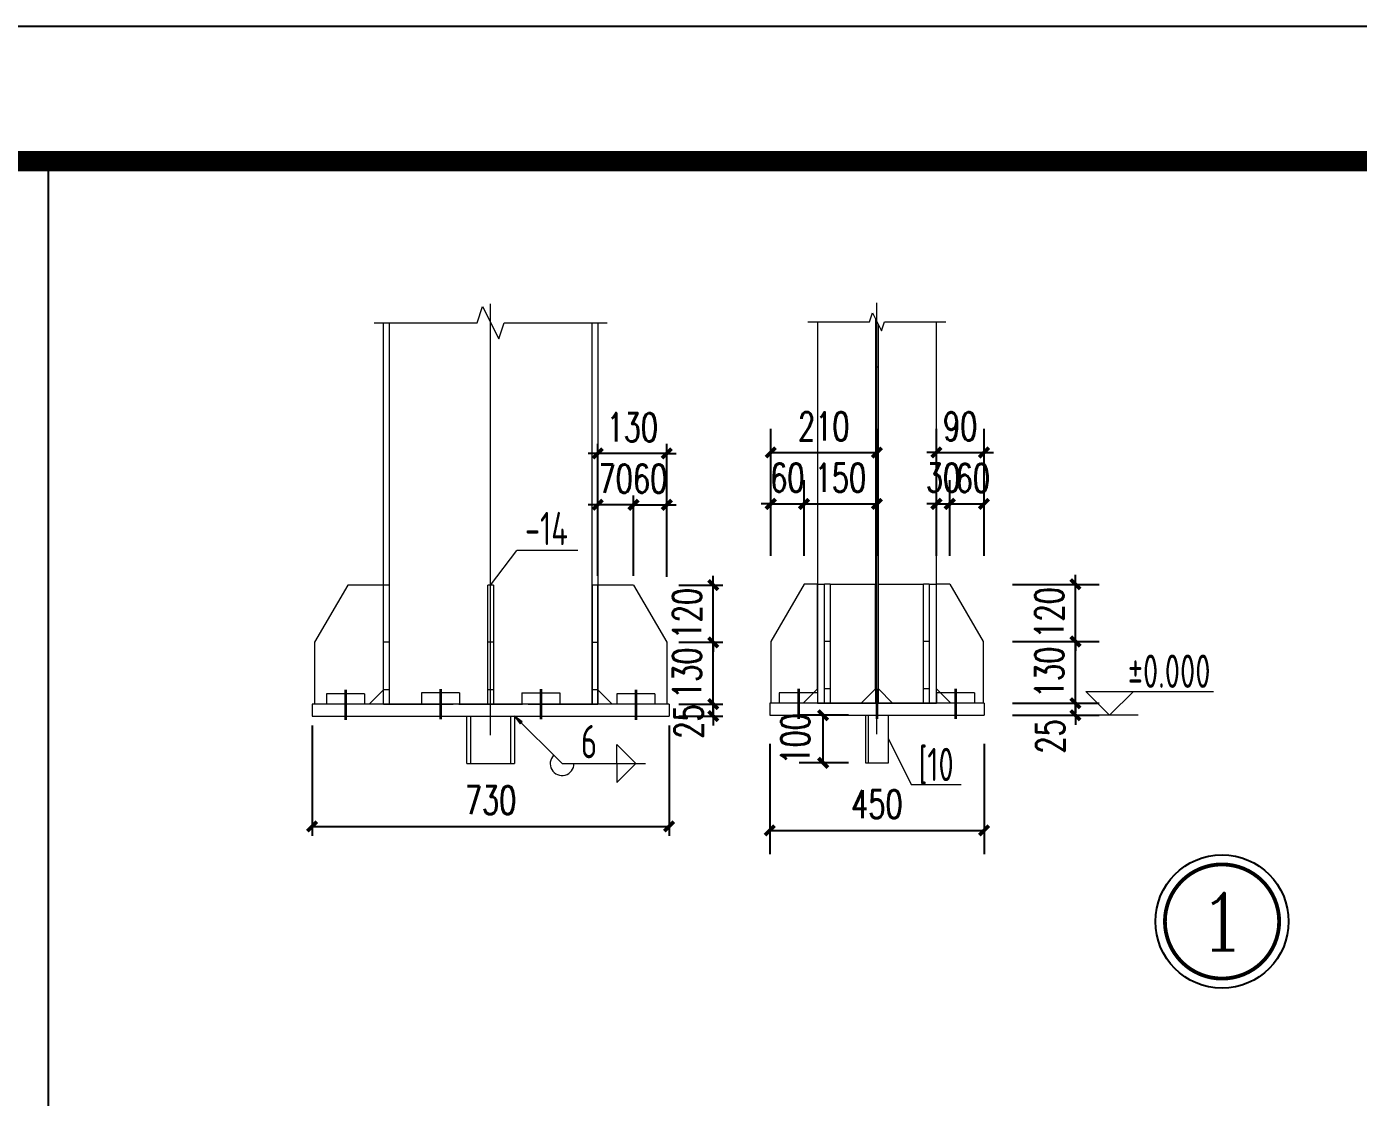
# Model space of a CAD drawing. Extents: x -33967 to 1773478, y -1022458 to -784650.
# Drawn here: x 1735217 to 1749203, y -949710 to -938458 of the extents above; entities that cross this region are included whole.
import ezdxf
from ezdxf.enums import TextEntityAlignment as Align

# ---------------------------------------------------------------- set-up
doc = ezdxf.new("R2010")
doc.units = 0
doc.header["$LTSCALE"] = 1000
doc.header["$MEASUREMENT"] = 0
doc.linetypes.add('线型2', pattern=[2.5, 1.5, -1])
doc.linetypes.add('线型3', pattern=[19, 15, -1.5, 1, -1.5])
for name, color, linetype in [('AXIS', 3, 'Continuous'), ('PUB_TITLE', 4, 'Continuous'), ('TEXT', 7, 'Continuous'), ('THIN', 7, 'Continuous')]:
    doc.layers.add(name, color=color, linetype=linetype)
for name, color, linetype, lineweight in [('字符标注', 9, 'Continuous', 18), ('柱_主零件_实线', 51, 'Continuous', 18), ('柱_零件_实线', 3, 'Continuous', 18), ('楼层标高', 9, 'Continuous', 18), ('点划线', 9, '线型3', 18), ('焊缝标注', 9, 'Continuous', 18), ('螺栓组-普通_实线', 1, 'Continuous', 35), ('钢板标注', 9, 'Continuous', 18)]:
    doc.layers.add(name, color=color, linetype=linetype, lineweight=lineweight)
doc.styles.add('_TCH_DIM_T3', font='SIMPLEX', dxfattribs={"width": 0.705882, "bigfont": 'GBCBIG'})
doc.styles.add('COMPLEX', font='COMPLEX')
doc.styles.add('TSSD_Norm', font='tssdeng.shx', dxfattribs={"bigfont": 'hztxt.shx'})
doc.styles.add('TSSD_Num', font='Tssdeng.shx', dxfattribs={"width": 0.7, "bigfont": 'hztxt.shx'})
doc.dimstyles.new('TCH_100_1', dxfattribs={"dimtxt": 297.5, "dimasz": 100, "dimexe": 250, "dimexo": 300, "dimgap": 126.25, "dimtad": 1, "dimdec": 0, "dimzin": 0, "dimdsep": 46, "dimtxsty": '_TCH_DIM_T3', "dimblk": 'ARCHTICK', "dimcen": 0.09, "dimclrd": 126, "dimclre": 126, "dimclrt": 7, "dimazin": 2, "dimtfac": 1, "dimtdec": 0, "dimtix": 1, "dimtmove": 2, "dimatfit": 3, "dimfxl": 1, "dimtolj": 1, "dimtzin": 0, "dimarcsym": 0})
doc.dimstyles.new('TCH_100_5', dxfattribs={"dimtxt": 297.5, "dimasz": 100, "dimexe": 100, "dimexo": 100, "dimgap": 126.25, "dimtad": 1, "dimdec": 0, "dimlfac": 0.2, "dimzin": 0, "dimdsep": 46, "dimtxsty": '_TCH_DIM_T3', "dimblk": 'ARCHTICK', "dimcen": 0.09, "dimclrd": 126, "dimclre": 126, "dimclrt": 7, "dimazin": 2, "dimtfac": 1, "dimtdec": 0, "dimtix": 1, "dimtmove": 2, "dimatfit": 3, "dimfxl": 1, "dimtolj": 1, "dimtzin": 0, "dimarcsym": 0})

# ---------------------------------------------------------------- blocks, each defined once
blk = doc.blocks.new('_ArchTick')
at = {"color": 0, "linetype": 'ByBlock', "const_width": 0.4}
blk.add_lwpolyline([(-0.5, -0.5), (0.5, 0.5)], dxfattribs=at)
blk = doc.blocks.new('*D500')
at = {"color": 126, "linetype": 'ByBlock', "lineweight": -2, "transparency": 16777216}
for p, q in [((1743022, -945994), (1743022, -947154)), ((1745272, -945994), (1745272, -947154)), ((1743022, -946904), (1745272, -946904))]:
    blk.add_line(p, q, dxfattribs=at)
at = {"layer": 'Defpoints', "color": 0, "linetype": 'ByBlock', "transparency": 16777216}
for p in [(1743022, -945694), (1745272, -945694), (1745272, -946904)]:
    blk.add_point(p, dxfattribs=at)
at = {"color": 126, "linetype": 'ByBlock', "lineweight": -2, "transparency": 16777216, "xscale": 100, "yscale": 100, "zscale": 100, "rotation": 180}
blk.add_blockref('_ArchTick', (1743022, -946904), dxfattribs=at)
at = {"color": 126, "linetype": 'ByBlock', "lineweight": -2, "transparency": 16777216, "xscale": 100, "yscale": 100, "zscale": 100}
blk.add_blockref('_ArchTick', (1745272, -946904), dxfattribs=at)
at = {"color": 7, "linetype": 'ByBlock', "transparency": 16777216, "insert": (1744147, -946629), "char_height": 297.5, "attachment_point": 5, "style": '_TCH_DIM_T3'}
blk.add_mtext('\\A1;450', dxfattribs=at)
blk = doc.blocks.new('*D501')
at = {"color": 126, "linetype": 'ByBlock', "lineweight": -2, "transparency": 16777216}
for p, q in [((1743032, -944019), (1743032, -943224)), ((1743382, -944019), (1743382, -943224)), ((1743032, -943474), (1742932, -943474)), ((1743032, -943474), (1743382, -943474)), ((1743382, -943474), (1743482, -943474))]:
    blk.add_line(p, q, dxfattribs=at)
at = {"layer": 'Defpoints', "color": 0, "linetype": 'ByBlock', "transparency": 16777216}
for p in [(1743382, -943474), (1743032, -944319), (1743382, -944319)]:
    blk.add_point(p, dxfattribs=at)
at = {"color": 126, "linetype": 'ByBlock', "lineweight": -2, "transparency": 16777216, "xscale": 100, "yscale": 100, "zscale": 100}
blk.add_blockref('_ArchTick', (1743032, -943474), dxfattribs=at)
at = {"color": 126, "linetype": 'ByBlock', "lineweight": -2, "transparency": 16777216, "xscale": 100, "yscale": 100, "zscale": 100, "rotation": 180}
blk.add_blockref('_ArchTick', (1743382, -943474), dxfattribs=at)
at = {"color": 7, "linetype": 'ByBlock', "transparency": 16777216, "insert": (1743207, -943199), "char_height": 297.5, "attachment_point": 5, "style": '_TCH_DIM_T3'}
blk.add_mtext('\\A1;60', dxfattribs=at)
blk = doc.blocks.new('*D502')
at = {"color": 126, "linetype": 'ByBlock', "lineweight": -2, "transparency": 16777216}
for p, q in [((1743382, -944019), (1743382, -943224)), ((1744147, -944019), (1744147, -943224)), ((1743382, -943474), (1744147, -943474))]:
    blk.add_line(p, q, dxfattribs=at)
at = {"layer": 'Defpoints', "color": 0, "linetype": 'ByBlock', "transparency": 16777216}
for p in [(1744147, -943474), (1743382, -944319), (1744147, -944319)]:
    blk.add_point(p, dxfattribs=at)
at = {"color": 126, "linetype": 'ByBlock', "lineweight": -2, "transparency": 16777216, "xscale": 100, "yscale": 100, "zscale": 100, "rotation": 180}
blk.add_blockref('_ArchTick', (1743382, -943474), dxfattribs=at)
at = {"color": 126, "linetype": 'ByBlock', "lineweight": -2, "transparency": 16777216, "xscale": 100, "yscale": 100, "zscale": 100}
blk.add_blockref('_ArchTick', (1744147, -943474), dxfattribs=at)
at = {"color": 7, "linetype": 'ByBlock', "transparency": 16777216, "insert": (1743764, -943199), "char_height": 297.5, "attachment_point": 5, "style": '_TCH_DIM_T3'}
blk.add_mtext('\\A1;150', dxfattribs=at)
blk = doc.blocks.new('*D503')
at = {"color": 126, "linetype": 'ByBlock', "lineweight": -2, "transparency": 16777216}
for p, q in [((1743032, -944019), (1743032, -942684)), ((1744147, -944019), (1744147, -942684)), ((1743032, -942934), (1744147, -942934))]:
    blk.add_line(p, q, dxfattribs=at)
at = {"layer": 'Defpoints', "color": 0, "linetype": 'ByBlock', "transparency": 16777216}
for p in [(1744147, -942934), (1743032, -944319), (1744147, -944319)]:
    blk.add_point(p, dxfattribs=at)
at = {"color": 126, "linetype": 'ByBlock', "lineweight": -2, "transparency": 16777216, "xscale": 100, "yscale": 100, "zscale": 100, "rotation": 180}
blk.add_blockref('_ArchTick', (1743032, -942934), dxfattribs=at)
at = {"color": 126, "linetype": 'ByBlock', "lineweight": -2, "transparency": 16777216, "xscale": 100, "yscale": 100, "zscale": 100}
blk.add_blockref('_ArchTick', (1744147, -942934), dxfattribs=at)
at = {"color": 7, "linetype": 'ByBlock', "transparency": 16777216, "insert": (1743589, -942659), "char_height": 297.5, "attachment_point": 5, "style": '_TCH_DIM_T3'}
blk.add_mtext('\\A1;210', dxfattribs=at)
blk = doc.blocks.new('*D504')
at = {"color": 126, "linetype": 'ByBlock', "lineweight": -2, "transparency": 16777216}
for p, q in [((1744772, -944019), (1744772, -943224)), ((1744912, -944019), (1744912, -943224)), ((1744772, -943474), (1744672, -943474)), ((1744772, -943474), (1744912, -943474)), ((1744912, -943474), (1745012, -943474))]:
    blk.add_line(p, q, dxfattribs=at)
at = {"layer": 'Defpoints', "color": 0, "linetype": 'ByBlock', "transparency": 16777216}
for p in [(1744912, -943474), (1744772, -944319), (1744912, -944319)]:
    blk.add_point(p, dxfattribs=at)
at = {"color": 126, "linetype": 'ByBlock', "lineweight": -2, "transparency": 16777216, "xscale": 100, "yscale": 100, "zscale": 100}
blk.add_blockref('_ArchTick', (1744772, -943474), dxfattribs=at)
at = {"color": 126, "linetype": 'ByBlock', "lineweight": -2, "transparency": 16777216, "xscale": 100, "yscale": 100, "zscale": 100, "rotation": 180}
blk.add_blockref('_ArchTick', (1744912, -943474), dxfattribs=at)
at = {"color": 7, "linetype": 'ByBlock', "transparency": 16777216, "insert": (1744842, -943199), "char_height": 297.5, "attachment_point": 5, "style": '_TCH_DIM_T3'}
blk.add_mtext('\\A1;30', dxfattribs=at)
blk = doc.blocks.new('*D505')
at = {"color": 126, "linetype": 'ByBlock', "lineweight": -2, "transparency": 16777216}
for p, q in [((1744912, -944019), (1744912, -943224)), ((1745272, -944019), (1745272, -943224)), ((1744912, -943474), (1745272, -943474))]:
    blk.add_line(p, q, dxfattribs=at)
at = {"layer": 'Defpoints', "color": 0, "linetype": 'ByBlock', "transparency": 16777216}
for p in [(1745272, -943474), (1744912, -944319), (1745272, -944319)]:
    blk.add_point(p, dxfattribs=at)
at = {"color": 126, "linetype": 'ByBlock', "lineweight": -2, "transparency": 16777216, "xscale": 100, "yscale": 100, "zscale": 100, "rotation": 180}
blk.add_blockref('_ArchTick', (1744912, -943474), dxfattribs=at)
at = {"color": 126, "linetype": 'ByBlock', "lineweight": -2, "transparency": 16777216, "xscale": 100, "yscale": 100, "zscale": 100}
blk.add_blockref('_ArchTick', (1745272, -943474), dxfattribs=at)
at = {"color": 7, "linetype": 'ByBlock', "transparency": 16777216, "insert": (1745154, -943203), "char_height": 297.5, "attachment_point": 5, "style": '_TCH_DIM_T3'}
blk.add_mtext('\\A1;60', dxfattribs=at)
blk = doc.blocks.new('*D506')
at = {"color": 126, "linetype": 'ByBlock', "lineweight": -2, "transparency": 16777216}
for p, q in [((1744772, -944019), (1744772, -942684)), ((1745272, -944019), (1745272, -942684)), ((1744772, -942934), (1744672, -942934)), ((1744772, -942934), (1745272, -942934)), ((1745272, -942934), (1745372, -942934))]:
    blk.add_line(p, q, dxfattribs=at)
at = {"layer": 'Defpoints', "color": 0, "linetype": 'ByBlock', "transparency": 16777216}
for p in [(1745272, -942934), (1744772, -944319), (1745272, -944319)]:
    blk.add_point(p, dxfattribs=at)
at = {"color": 126, "linetype": 'ByBlock', "lineweight": -2, "transparency": 16777216, "xscale": 100, "yscale": 100, "zscale": 100}
blk.add_blockref('_ArchTick', (1744772, -942934), dxfattribs=at)
at = {"color": 126, "linetype": 'ByBlock', "lineweight": -2, "transparency": 16777216, "xscale": 100, "yscale": 100, "zscale": 100, "rotation": 180}
blk.add_blockref('_ArchTick', (1745272, -942934), dxfattribs=at)
at = {"color": 7, "linetype": 'ByBlock', "transparency": 16777216, "insert": (1745022, -942659), "char_height": 297.5, "attachment_point": 5, "style": '_TCH_DIM_T3'}
blk.add_mtext('\\A1;90', dxfattribs=at)
blk = doc.blocks.new('*D507')
at = {"color": 126, "linetype": 'ByBlock', "lineweight": -2, "transparency": 16777216}
for p, q in [((1746232, -945569), (1746232, -945469)), ((1745572, -945569), (1746482, -945569)), ((1746232, -945694), (1746232, -945569)), ((1745572, -945694), (1746482, -945694)), ((1746232, -945694), (1746232, -945794))]:
    blk.add_line(p, q, dxfattribs=at)
at = {"layer": 'Defpoints', "color": 0, "linetype": 'ByBlock', "transparency": 16777216}
for p in [(1745272, -945569), (1746232, -945569), (1745272, -945694)]:
    blk.add_point(p, dxfattribs=at)
at = {"color": 126, "linetype": 'ByBlock', "lineweight": -2, "transparency": 16777216, "xscale": 100, "yscale": 100, "zscale": 100}
for p, rotation in [((1746232, -945569), 270), ((1746232, -945694), 90)]:
    blk.add_blockref('_ArchTick', p, dxfattribs=dict(at, rotation=rotation))
at = {"color": 7, "linetype": 'ByBlock', "transparency": 16777216, "insert": (1745968, -945917), "char_height": 297.5, "attachment_point": 5, "rotation": 90, "style": '_TCH_DIM_T3'}
blk.add_mtext('\\A1;25', dxfattribs=at)
blk = doc.blocks.new('*D508')
at = {"color": 126, "linetype": 'ByBlock', "lineweight": -2, "transparency": 16777216}
for p, q in [((1746232, -944919), (1746232, -944819)), ((1745572, -944919), (1746482, -944919)), ((1746232, -945569), (1746232, -944919)), ((1745572, -945569), (1746482, -945569)), ((1746232, -945569), (1746232, -945669))]:
    blk.add_line(p, q, dxfattribs=at)
at = {"layer": 'Defpoints', "color": 0, "linetype": 'ByBlock', "transparency": 16777216}
for p in [(1745272, -944919), (1746232, -944919), (1745272, -945569)]:
    blk.add_point(p, dxfattribs=at)
at = {"color": 126, "linetype": 'ByBlock', "lineweight": -2, "transparency": 16777216, "xscale": 100, "yscale": 100, "zscale": 100}
for p, rotation in [((1746232, -944919), 270), ((1746232, -945569), 90)]:
    blk.add_blockref('_ArchTick', p, dxfattribs=dict(at, rotation=rotation))
at = {"color": 7, "linetype": 'ByBlock', "transparency": 16777216, "insert": (1745957, -945244), "char_height": 297.5, "attachment_point": 5, "rotation": 90, "style": '_TCH_DIM_T3'}
blk.add_mtext('\\A1;130', dxfattribs=at)
blk = doc.blocks.new('*D509')
at = {"color": 126, "linetype": 'ByBlock', "lineweight": -2, "transparency": 16777216}
for p, q in [((1745572, -944319), (1746482, -944319)), ((1746232, -944319), (1746232, -944219)), ((1746232, -944919), (1746232, -944319)), ((1745572, -944919), (1746482, -944919)), ((1746232, -944919), (1746232, -945019))]:
    blk.add_line(p, q, dxfattribs=at)
at = {"layer": 'Defpoints', "color": 0, "linetype": 'ByBlock', "transparency": 16777216}
for p in [(1745272, -944319), (1746232, -944319), (1745272, -944919)]:
    blk.add_point(p, dxfattribs=at)
at = {"color": 126, "linetype": 'ByBlock', "lineweight": -2, "transparency": 16777216, "xscale": 100, "yscale": 100, "zscale": 100}
for p, rotation in [((1746232, -944319), 270), ((1746232, -944919), 90)]:
    blk.add_blockref('_ArchTick', p, dxfattribs=dict(at, rotation=rotation))
at = {"color": 7, "linetype": 'ByBlock', "transparency": 16777216, "insert": (1745957, -944619), "char_height": 297.5, "attachment_point": 5, "rotation": 90, "style": '_TCH_DIM_T3'}
blk.add_mtext('\\A1;120', dxfattribs=at)
blk = doc.blocks.new('*D510')
at = {"color": 126, "linetype": 'ByBlock', "lineweight": -2, "transparency": 16777216}
for p, q in [((1743847, -945694), (1743332, -945694)), ((1743582, -946194), (1743582, -945694)), ((1743847, -946194), (1743332, -946194))]:
    blk.add_line(p, q, dxfattribs=at)
at = {"layer": 'Defpoints', "color": 0, "linetype": 'ByBlock', "transparency": 16777216}
for p in [(1743582, -945694), (1744147, -945694), (1744147, -946194)]:
    blk.add_point(p, dxfattribs=at)
at = {"color": 126, "linetype": 'ByBlock', "lineweight": -2, "transparency": 16777216, "xscale": 100, "yscale": 100, "zscale": 100}
for p, rotation in [((1743582, -945694), 90), ((1743582, -946194), 270)]:
    blk.add_blockref('_ArchTick', p, dxfattribs=dict(at, rotation=rotation))
at = {"color": 7, "linetype": 'ByBlock', "transparency": 16777216, "insert": (1743290, -945944), "char_height": 297.5, "attachment_point": 5, "rotation": 90, "style": '_TCH_DIM_T3'}
blk.add_mtext('\\A1;100', dxfattribs=at)
blk = doc.blocks.new('*D511')
at = {"color": 126, "lineweight": -2, "transparency": 16777216}
for p, q in [((1742065, -945578), (1742528, -945578)), ((1742428, -945578), (1742428, -945478)), ((1742428, -945703), (1742428, -945578)), ((1742065, -945703), (1742528, -945703)), ((1742428, -945703), (1742428, -945803))]:
    blk.add_line(p, q, dxfattribs=at)
at = {"layer": 'Defpoints', "color": 0, "transparency": 16777216}
for p in [(1741965, -945578), (1742428, -945578), (1741965, -945703)]:
    blk.add_point(p, dxfattribs=at)
at = {"color": 126, "lineweight": -2, "transparency": 16777216, "xscale": 100, "yscale": 100, "zscale": 100}
for p, rotation in [((1742428, -945578), 270), ((1742428, -945703), 90)]:
    blk.add_blockref('_ArchTick', p, dxfattribs=dict(at, rotation=rotation))
at = {"color": 7, "transparency": 16777216, "insert": (1742171, -945760), "char_height": 297.5, "attachment_point": 5, "rotation": 90, "style": '_TCH_DIM_T3'}
blk.add_mtext('\\A1;25', dxfattribs=at)
blk = doc.blocks.new('*D512')
at = {"color": 126, "lineweight": -2, "transparency": 16777216}
for p, q in [((1742428, -944928), (1742428, -944828)), ((1742065, -944928), (1742528, -944928)), ((1742428, -945578), (1742428, -944928)), ((1742065, -945578), (1742528, -945578)), ((1742428, -945578), (1742428, -945678))]:
    blk.add_line(p, q, dxfattribs=at)
at = {"layer": 'Defpoints', "color": 0, "transparency": 16777216}
for p in [(1741965, -944928), (1742428, -944928), (1741965, -945578)]:
    blk.add_point(p, dxfattribs=at)
at = {"color": 126, "lineweight": -2, "transparency": 16777216, "xscale": 100, "yscale": 100, "zscale": 100}
for p, rotation in [((1742428, -944928), 270), ((1742428, -945578), 90)]:
    blk.add_blockref('_ArchTick', p, dxfattribs=dict(at, rotation=rotation))
at = {"color": 7, "transparency": 16777216, "insert": (1742153, -945253), "char_height": 297.5, "attachment_point": 5, "rotation": 90, "style": '_TCH_DIM_T3'}
blk.add_mtext('\\A1;130', dxfattribs=at)
blk = doc.blocks.new('*D513')
at = {"color": 126, "lineweight": -2, "transparency": 16777216}
for p, q in [((1742065, -944328), (1742528, -944328)), ((1742428, -944328), (1742428, -944228)), ((1742428, -944928), (1742428, -944328)), ((1742065, -944928), (1742528, -944928)), ((1742428, -944928), (1742428, -945028))]:
    blk.add_line(p, q, dxfattribs=at)
at = {"layer": 'Defpoints', "color": 0, "transparency": 16777216}
for p in [(1741965, -944328), (1742428, -944328), (1741965, -944928)]:
    blk.add_point(p, dxfattribs=at)
at = {"color": 126, "lineweight": -2, "transparency": 16777216, "xscale": 100, "yscale": 100, "zscale": 100}
for p, rotation in [((1742428, -944328), 270), ((1742428, -944928), 90)]:
    blk.add_blockref('_ArchTick', p, dxfattribs=dict(at, rotation=rotation))
at = {"color": 7, "transparency": 16777216, "insert": (1742153, -944628), "char_height": 297.5, "attachment_point": 5, "rotation": 90, "style": '_TCH_DIM_T3'}
blk.add_mtext('\\A1;120', dxfattribs=at)
blk = doc.blocks.new('*D514')
at = {"color": 126, "lineweight": -2, "transparency": 16777216}
for p, q in [((1741215, -942944), (1741115, -942944)), ((1741215, -944228), (1741215, -942844)), ((1741940, -942944), (1741215, -942944)), ((1741940, -944240), (1741940, -942844)), ((1741940, -942944), (1742040, -942944))]:
    blk.add_line(p, q, dxfattribs=at)
at = {"layer": 'Defpoints', "color": 0, "transparency": 16777216}
for p in [(1741215, -942944), (1741215, -944328), (1741940, -944340)]:
    blk.add_point(p, dxfattribs=at)
at = {"color": 126, "lineweight": -2, "transparency": 16777216, "xscale": 100, "yscale": 100, "zscale": 100}
blk.add_blockref('_ArchTick', (1741215, -942944), dxfattribs=at)
at = {"color": 126, "lineweight": -2, "transparency": 16777216, "xscale": 100, "yscale": 100, "zscale": 100, "rotation": 180}
blk.add_blockref('_ArchTick', (1741940, -942944), dxfattribs=at)
at = {"color": 7, "transparency": 16777216, "insert": (1741578, -942669), "char_height": 297.5, "attachment_point": 5, "style": '_TCH_DIM_T3'}
blk.add_mtext('\\A1;130', dxfattribs=at)
blk = doc.blocks.new('*D515')
at = {"color": 126, "lineweight": -2, "transparency": 16777216}
for p, q in [((1741215, -943484), (1741115, -943484)), ((1741215, -944228), (1741215, -943384)), ((1741590, -943484), (1741215, -943484)), ((1741590, -944228), (1741590, -943384)), ((1741590, -943484), (1741690, -943484))]:
    blk.add_line(p, q, dxfattribs=at)
at = {"layer": 'Defpoints', "color": 0, "transparency": 16777216}
for p in [(1741215, -943484), (1741215, -944328), (1741590, -944328)]:
    blk.add_point(p, dxfattribs=at)
at = {"color": 126, "lineweight": -2, "transparency": 16777216, "xscale": 100, "yscale": 100, "zscale": 100}
blk.add_blockref('_ArchTick', (1741215, -943484), dxfattribs=at)
at = {"color": 126, "lineweight": -2, "transparency": 16777216, "xscale": 100, "yscale": 100, "zscale": 100, "rotation": 180}
blk.add_blockref('_ArchTick', (1741590, -943484), dxfattribs=at)
at = {"color": 7, "transparency": 16777216, "insert": (1741403, -943209), "char_height": 297.5, "attachment_point": 5, "style": '_TCH_DIM_T3'}
blk.add_mtext('\\A1;70', dxfattribs=at)
blk = doc.blocks.new('*D516')
at = {"color": 126, "lineweight": -2, "transparency": 16777216}
for p, q in [((1741590, -943484), (1741490, -943484)), ((1741590, -944228), (1741590, -943384)), ((1741590, -943484), (1741940, -943484)), ((1741940, -944240), (1741940, -943384)), ((1741940, -943484), (1742040, -943484))]:
    blk.add_line(p, q, dxfattribs=at)
at = {"layer": 'Defpoints', "color": 0, "transparency": 16777216}
for p in [(1741940, -943484), (1741590, -944328), (1741940, -944340)]:
    blk.add_point(p, dxfattribs=at)
at = {"color": 126, "lineweight": -2, "transparency": 16777216, "xscale": 100, "yscale": 100, "zscale": 100}
blk.add_blockref('_ArchTick', (1741590, -943484), dxfattribs=at)
at = {"color": 126, "lineweight": -2, "transparency": 16777216, "xscale": 100, "yscale": 100, "zscale": 100, "rotation": 180}
blk.add_blockref('_ArchTick', (1741940, -943484), dxfattribs=at)
at = {"color": 7, "transparency": 16777216, "insert": (1741765, -943209), "char_height": 297.5, "attachment_point": 5, "style": '_TCH_DIM_T3'}
blk.add_mtext('\\A1;60', dxfattribs=at)
blk = doc.blocks.new('*D517')
at = {"color": 126, "lineweight": -2, "transparency": 16777216}
for p, q in [((1738215, -945803), (1738215, -946962)), ((1741965, -945803), (1741965, -946962)), ((1738215, -946862), (1741965, -946862))]:
    blk.add_line(p, q, dxfattribs=at)
at = {"layer": 'Defpoints', "color": 0, "transparency": 16777216}
for p in [(1738215, -945703), (1741965, -945703), (1741965, -946862)]:
    blk.add_point(p, dxfattribs=at)
at = {"color": 126, "lineweight": -2, "transparency": 16777216, "xscale": 100, "yscale": 100, "zscale": 100, "rotation": 180}
blk.add_blockref('_ArchTick', (1738215, -946862), dxfattribs=at)
at = {"color": 126, "lineweight": -2, "transparency": 16777216, "xscale": 100, "yscale": 100, "zscale": 100}
blk.add_blockref('_ArchTick', (1741965, -946862), dxfattribs=at)
at = {"color": 7, "transparency": 16777216, "insert": (1740090, -946587), "char_height": 297.5, "attachment_point": 5, "style": '_TCH_DIM_T3'}
blk.add_mtext('\\A1;730', dxfattribs=at)
blk = doc.blocks.new('ts_idx2')
at = {"color": 0, "linetype": 'ByBlock', "lineweight": -2, "const_width": 0.0333}
blk.add_lwpolyline([(-0.5, 0, 1), (0.5, 0, 1)], format="xyb", close=True, dxfattribs=at)
at = {"color": 0, "linetype": 'ByBlock', "lineweight": -2}
blk.add_circle((0, 0), 0.583, dxfattribs=at)
at = {"color": 0, "linetype": 'ByBlock', "lineweight": -2, "style": 'TSSD_Num', "width": 0.7}
blk.add_attdef('A', text='', height=0.5, dxfattribs=at).set_placement((0, 0), align=Align.MIDDLE_CENTER)

msp = doc.modelspace()

# ---------------------------------------------------------------- hatches: boundary and pattern name
at = {"layer": '焊缝标注'}
msp.add_hatch(color=256, dxfattribs=at).paths.add_polyline_path([(1740340.5, -945703), (1740400.6, -945784.3), (1740421.8, -945763.1)])

# ---------------------------------------------------------------- linework, layer by layer
at = {"layer": 'AXIS'}
msp.add_line((1735443.2, -939872.6), (1735443.2, -1001805.2), dxfattribs=at)
at = {"layer": 'PUB_TITLE'}
msp.add_lwpolyline([(1654677.7, -1022458.4), (1773477.7, -1022458.4), (1773477.7, -938458.4), (1654677.7, -938458.4)], close=True, dxfattribs=at)
at = {"layer": 'PUB_TITLE', "const_width": 212.1}
msp.add_lwpolyline([(1657498, -1021044.2), (1657498, -939872.6), (1771477.7, -939872.6), (1771477.7, -1021044.2)], close=True, dxfattribs=at)
at = {"layer": '字符标注', "ltscale": 100}
for p, q in [((1744267, -945943.5), (1744507, -946423.5)), ((1744507, -946423.5), (1745032, -946423.5))]:
    msp.add_line(p, q, dxfattribs=at)
at = {"layer": '字符标注', "ltscale": 100, "const_width": 10}
msp.add_lwpolyline([(1744152, -942035.3, 1), (1744142, -942035.3, 1)], format="xyb", close=True, dxfattribs=at)
at = {"layer": '柱_主零件_实线', "ltscale": 100}
for p, q in [((1739949.9, -941569.8), (1740006.1, -941401.1)), ((1740006.1, -941401.1), (1740174.9, -941738.6)), ((1744068.9, -941560.3), (1744100.1, -941466.6)), ((1744100.1, -941466.6), (1744193.9, -941654.1)), ((1738865.5, -941569.8), (1739949.9, -941569.8)), ((1738965.5, -945578), (1738965.5, -941569.8)), ((1739025.5, -941569.8), (1739025.5, -945578)), ((1740174.9, -941738.6), (1740231.1, -941569.8)), ((1740231.1, -941569.8), (1741315.5, -941569.8)), ((1741155.5, -945578), (1741155.5, -941569.8)), ((1741215.5, -941569.8), (1741215.5, -945578)), ((1743422, -941560.3), (1744068.9, -941560.3)), ((1743522, -941560.3), (1743522, -945568.5)), ((1744193.9, -941654.1), (1744225.1, -941560.3)), ((1744225.1, -941560.3), (1744872, -941560.3)), ((1744772, -945568.5), (1744772, -941560.3)), ((1739025.5, -945578), (1739695.5, -945578)), ((1739755.5, -945578), (1740425.5, -945578)), ((1740485.5, -945578), (1741155.5, -945578)), ((1743522, -945568.5), (1743597, -945568.5)), ((1743657, -945568.5), (1744637, -945568.5)), ((1744697, -945568.5), (1744772, -945568.5))]:
    msp.add_line(p, q, dxfattribs=at)
at = {"layer": '柱_主零件_实线', "linetype": '线型2', "ltscale": 100}
for p, q in [((1744132, -941530.3), (1744132, -945568.5)), ((1744162, -945568.5), (1744162, -941590.3)), ((1738965.5, -945578), (1739025.5, -945578)), ((1740060.5, -945578), (1740120.5, -945578)), ((1741155.5, -945578), (1741215.5, -945578)), ((1743597, -945568.5), (1743657, -945568.5)), ((1744637, -945568.5), (1744697, -945568.5))]:
    msp.add_line(p, q, dxfattribs=at)
at = {"layer": '柱_零件_实线', "ltscale": 100}
for p, q in [((1738590.5, -944328), (1738240.5, -944928)), ((1739025.5, -944328), (1738590.5, -944328)), ((1738965.5, -945578), (1738965.5, -944328)), ((1739025.5, -944328), (1739025.5, -945578)), ((1740120.5, -944328), (1740060.5, -944328)), ((1740060.5, -945578), (1740060.5, -944328)), ((1740120.5, -944328), (1740120.5, -945578)), ((1741590.5, -944328), (1741155.5, -944328)), ((1741155.5, -944328), (1741155.5, -945578)), ((1741215.5, -945578), (1741215.5, -944328)), ((1741590.5, -944328), (1741940.5, -944928)), ((1743522, -944318.5), (1743382, -944318.5)), ((1743522, -945418.5), (1743522, -944318.5)), ((1743657, -944318.5), (1743597, -944318.5)), ((1743597, -945568.5), (1743597, -944318.5)), ((1743657, -944318.5), (1743657, -945568.5)), ((1744697, -944318.5), (1744637, -944318.5)), ((1744637, -945568.5), (1744637, -944318.5)), ((1744697, -944318.5), (1744697, -945568.5)), ((1744912, -944318.5), (1744772, -944318.5)), ((1744772, -945418.5), (1744772, -944318.5)), ((1738240.5, -944928), (1738240.5, -945578)), ((1739025.5, -944928), (1738965.5, -944928)), ((1740120.5, -944928), (1740060.5, -944928)), ((1741155.5, -944928), (1741215.5, -944928)), ((1741940.5, -944928), (1741940.5, -945578)), ((1743657, -944918.5), (1743597, -944918.5)), ((1744697, -944918.5), (1744637, -944918.5)), ((1738365.5, -945468), (1738365.5, -945578)), ((1738765.5, -945468), (1738365.5, -945468)), ((1738765.5, -945468), (1738765.5, -945578)), ((1738815.5, -945578), (1738965.5, -945428)), ((1739363.8, -945460.5), (1739363.8, -945570.5)), ((1739763.8, -945460.5), (1739363.8, -945460.5)), ((1739763.8, -945460.5), (1739763.8, -945570.5)), ((1740417.2, -945460.5), (1740817.2, -945460.5)), ((1740417.2, -945460.5), (1740417.2, -945570.5)), ((1740817.2, -945460.5), (1740817.2, -945570.5)), ((1741365.5, -945578), (1741215.5, -945428)), ((1741815.5, -945468), (1741415.5, -945468)), ((1741415.5, -945468), (1741415.5, -945578)), ((1741815.5, -945468), (1741815.5, -945578)), ((1743522, -945458.5), (1743122, -945458.5)), ((1743122, -945458.5), (1743122, -945568.5)), ((1743372, -945568.5), (1743522, -945418.5)), ((1743522, -945458.5), (1743522, -945568.5)), ((1744922, -945568.5), (1744772, -945418.5)), ((1745172, -945458.5), (1744772, -945458.5)), ((1744772, -945458.5), (1744772, -945568.5)), ((1745172, -945458.5), (1745172, -945568.5)), ((1741965.5, -945578), (1738215.5, -945578)), ((1738215.5, -945578), (1738215.5, -945703)), ((1741965.5, -945578), (1741965.5, -945703)), ((1743022, -945568.5), (1743022, -945693.5)), ((1745272, -945568.5), (1743022, -945568.5)), ((1745272, -945568.5), (1745272, -945693.5)), ((1738215.5, -945703), (1741965.5, -945703)), ((1739840.5, -946203), (1739840.5, -945703)), ((1740340.5, -945703), (1740340.5, -946203)), ((1743022, -945693.5), (1745272, -945693.5)), ((1744027, -945693.5), (1744027, -946193.5)), ((1744267, -946193.5), (1744267, -945693.5)), ((1739840.5, -946203), (1740340.5, -946203)), ((1744027, -946193.5), (1744267, -946193.5))]:
    msp.add_line(p, q, dxfattribs=at)
at = {"layer": '柱_零件_实线', "linetype": '线型2', "ltscale": 100}
for p, q in [((1743382, -944318.5), (1743032, -944918.5)), ((1743522, -944318.5), (1743597, -944318.5)), ((1743657, -944318.5), (1744132, -944318.5)), ((1744132, -945418.5), (1744132, -944318.5)), ((1744162, -945418.5), (1744162, -944318.5)), ((1744162, -944318.5), (1744637, -944318.5)), ((1744697, -944318.5), (1744772, -944318.5)), ((1744912, -944318.5), (1745262, -944918.5)), ((1743032, -944918.5), (1743032, -945568.5)), ((1745262, -944918.5), (1745262, -945568.5)), ((1739025.5, -945428), (1738965.5, -945428)), ((1740120.5, -945428), (1740060.5, -945428)), ((1741215.5, -945428), (1741155.5, -945428)), ((1743657, -945418.5), (1743597, -945418.5)), ((1743982, -945568.5), (1744132, -945418.5)), ((1744312, -945568.5), (1744162, -945418.5)), ((1744697, -945418.5), (1744637, -945418.5)), ((1739883, -946203), (1739883, -945703)), ((1740298, -945703), (1740298, -946203)), ((1744053.5, -945693.5), (1744053.5, -946193.5))]:
    msp.add_line(p, q, dxfattribs=at)
at = {"layer": '楼层标高', "ltscale": 100}
for p, q in [((1746591.1, -945693.5), (1746341.1, -945443.5)), ((1746341.1, -945443.5), (1747680.6, -945443.5)), ((1746591.1, -945693.5), (1746841.1, -945443.5)), ((1746891.1, -945693.5), (1746187.5, -945693.5))]:
    msp.add_line(p, q, dxfattribs=at)
at = {"layer": '点划线', "ltscale": 100}
for p, q in [((1740090.5, -945903), (1740090.5, -941369.8)), ((1744147, -945893.5), (1744147, -941360.3))]:
    msp.add_line(p, q, dxfattribs=at)
at = {"layer": '焊缝标注', "ltscale": 100}
for p, q in [((1740340.5, -945703), (1740840.5, -946203)), ((1741415.5, -946003), (1741615.5, -946203)), ((1741415.5, -946203), (1741415.5, -946003)), ((1740840.5, -946203), (1741715.5, -946203)), ((1741415.5, -946403), (1741615.5, -946203)), ((1741415.5, -946203), (1741415.5, -946403))]:
    msp.add_line(p, q, dxfattribs=at)
at = {"layer": '焊缝标注', "linetype": 'Continuous'}
msp.add_lwpolyline([(1740340.5, -945703), (1740400.6, -945784.3), (1740421.8, -945763.1)], close=True, dxfattribs=at)
at = {"layer": '焊缝标注', "ltscale": 100}
msp.add_arc((1740840.5, -946203), 125, 134.99998, 0, dxfattribs=at)
at = {"layer": '螺栓组-普通_实线', "color": 7, "ltscale": 100}
for p, q in [((1738565.5, -945428), (1738565.5, -945743)), ((1738565.5, -945428), (1738565.5, -945743)), ((1738565.5, -945428), (1738565.5, -945743)), ((1739563.8, -945420.5), (1739563.8, -945735.5)), ((1739563.8, -945420.5), (1739563.8, -945735.5)), ((1739563.8, -945420.5), (1739563.8, -945735.5)), ((1740617.2, -945420.5), (1740617.2, -945735.5)), ((1740617.2, -945420.5), (1740617.2, -945735.5)), ((1740617.2, -945420.5), (1740617.2, -945735.5)), ((1741615.5, -945428), (1741615.5, -945743)), ((1741615.5, -945428), (1741615.5, -945743)), ((1741615.5, -945428), (1741615.5, -945743)), ((1743322, -945418.5), (1743322, -945733.5)), ((1743322, -945418.5), (1743322, -945733.5)), ((1744147, -945418.5), (1744147, -945733.5)), ((1744147, -945418.5), (1744147, -945733.5)), ((1744972, -945418.5), (1744972, -945733.5)), ((1744972, -945418.5), (1744972, -945733.5))]:
    msp.add_line(p, q, dxfattribs=at)
at = {"layer": '螺栓组-普通_实线', "ltscale": 100}
for p, q in [((1738565.5, -945468), (1738565.5, -945703)), ((1738565.5, -945468), (1738565.5, -945703)), ((1738565.5, -945468), (1738565.5, -945703)), ((1739563.8, -945460.5), (1739563.8, -945695.5)), ((1739563.8, -945460.5), (1739563.8, -945695.5)), ((1739563.8, -945460.5), (1739563.8, -945695.5)), ((1740617.2, -945460.5), (1740617.2, -945695.5)), ((1740617.2, -945460.5), (1740617.2, -945695.5)), ((1740617.2, -945460.5), (1740617.2, -945695.5)), ((1741615.5, -945468), (1741615.5, -945703)), ((1741615.5, -945468), (1741615.5, -945703)), ((1741615.5, -945468), (1741615.5, -945703)), ((1743322, -945458.5), (1743322, -945693.5)), ((1743322, -945458.5), (1743322, -945693.5)), ((1744147, -945458.5), (1744147, -945693.5)), ((1744147, -945458.5), (1744147, -945693.5)), ((1744972, -945458.5), (1744972, -945693.5)), ((1744972, -945458.5), (1744972, -945693.5))]:
    msp.add_line(p, q, dxfattribs=at)
at = {"layer": '钢板标注', "ltscale": 100}
for p in [(1740090.5, -944328), (1741004.6, -943964.2)]:
    msp.add_line(p, (1740364.9, -943964.2), dxfattribs=at)

# ---------------------------------------------------------------- block references
at = {"layer": 'AXIS'}
ref = msp.add_blockref('ts_idx2', (1747771.6, -947861.9), dxfattribs=dict(at, xscale=1200, yscale=1200, zscale=1200))
ref.add_attrib('9', '1', dxfattribs={"layer": 'THIN', "height": 600, "style": 'COMPLEX'}).set_placement((1747771.6, -947861.9), align=Align.MIDDLE_CENTER)

# ---------------------------------------------------------------- texts
at = {"layer": 'TEXT', "style": 'TSSD_Norm', "width": 0.7}
for s, p in [('-14', (1740676.3, -943907.6)), ('%%P0.000', (1747216.1, -945406.9)), ('6', (1741123.7, -946146.4)), ('[10', (1744769.5, -946386.9))]:
    msp.add_text(s, height=350, dxfattribs=at).set_placement(p, align=Align.CENTER)

# ---------------------------------------------------------------- dimensions: what is measured, and where the dimension line sits
for base, p1, p2, angle, text, picture, middle in [((1741215.5, -942943.8), (1741940.5, -944340), (1741215.5, -944328), 180, '130', '*D514', (1741578, -942668.8)), ((1741215.5, -943483.8), (1741590.5, -944328), (1741215.5, -944328), 180, '70', '*D515', (1741403, -943208.8)), ((1741940.5, -943483.8), (1741590.5, -944328), (1741940.5, -944340), 180, '60', '*D516', (1741765.5, -943208.8)), ((1742428.5, -944328), (1741965.5, -944928), (1741965.5, -944328), 90, '120', '*D513', (1742153.5, -944628)), ((1742428.5, -944928), (1741965.5, -945578), (1741965.5, -944928), 90, '130', '*D512', (1742153.5, -945253))]:
    dim = msp.add_linear_dim(base=base, p1=p1, p2=p2, angle=angle, text=text, dimstyle='TCH_100_5')
    dim.commit()
    dim.dimension.update_dxf_attribs({"geometry": picture, "text_midpoint": middle})
at = {"linetype": 'ByBlock'}
for base, p1, p2, text, picture, middle in [((1744147, -942934.3), (1743032, -944318.5), (1744147, -944318.5), '210', '*D503', (1743589.5, -942659.3)), ((1745272, -942934.3), (1744772, -944318.5), (1745272, -944318.5), '90', '*D506', (1745022, -942659.3)), ((1743382, -943474.3), (1743032, -944318.5), (1743382, -944318.5), '60', '*D501', (1743207, -943199.3)), ((1744147, -943474.3), (1743382, -944318.5), (1744147, -944318.5), '150', '*D502', (1743764.5, -943199.3)), ((1744912, -943474.3), (1744772, -944318.5), (1744912, -944318.5), '30', '*D504', (1744842, -943199.3)), ((1745272, -946903.5), (1743022, -945693.5), (1745272, -945693.5), '450', '*D500', (1744147, -946628.5))]:
    dim = msp.add_linear_dim(base=base, p1=p1, p2=p2, text=text, dimstyle='TCH_100_1', dxfattribs=at)
    dim.commit()
    dim.dimension.update_dxf_attribs({"geometry": picture, "text_midpoint": middle})
dim = msp.add_linear_dim(base=(1745272, -943474.3), p1=(1744912, -944318.5), p2=(1745272, -944318.5), text='60', dimstyle='TCH_100_1', dxfattribs=at)
dim.commit()
dim.dimension.update_dxf_attribs({"geometry": '*D505', "text_midpoint": (1745154.1, -943202.5), "dimtype": 128})
for base, p1, p2, text, picture, middle in [((1746232, -944318.5), (1745272, -944918.5), (1745272, -944318.5), '120', '*D509', (1745957, -944618.5)), ((1746232, -944918.5), (1745272, -945568.5), (1745272, -944918.5), '130', '*D508', (1745957, -945243.5))]:
    dim = msp.add_linear_dim(base=base, p1=p1, p2=p2, angle=90, text=text, dimstyle='TCH_100_1', dxfattribs=at)
    dim.commit()
    dim.dimension.update_dxf_attribs({"geometry": picture, "text_midpoint": middle})
for base, p1, p2, text, picture, middle in [((1746232, -945568.5), (1745272, -945693.5), (1745272, -945568.5), '25', '*D507', (1745968.3, -945917.2)), ((1743582.2, -945693.5), (1744147, -946193.5), (1744147, -945693.5), '100', '*D510', (1743289.9, -945943.5))]:
    dim = msp.add_linear_dim(base=base, p1=p1, p2=p2, angle=90, text=text, dimstyle='TCH_100_1', dxfattribs=at)
    dim.commit()
    dim.dimension.update_dxf_attribs({"geometry": picture, "text_midpoint": middle, "dimtype": 128})
dim = msp.add_linear_dim(base=(1742428.5, -945578), p1=(1741965.5, -945703), p2=(1741965.5, -945578), angle=90, text='25', dimstyle='TCH_100_5')
dim.commit()
dim.dimension.update_dxf_attribs({"geometry": '*D511', "text_midpoint": (1742171.3, -945759.5), "dimtype": 128})
dim = msp.add_linear_dim(base=(1741965.5, -946861.5), p1=(1738215.5, -945703), p2=(1741965.5, -945703), text='730', dimstyle='TCH_100_5')
dim.commit()
dim.dimension.update_dxf_attribs({"geometry": '*D517', "text_midpoint": (1740090.5, -946586.5)})

doc.saveas('drawing.dxf')
